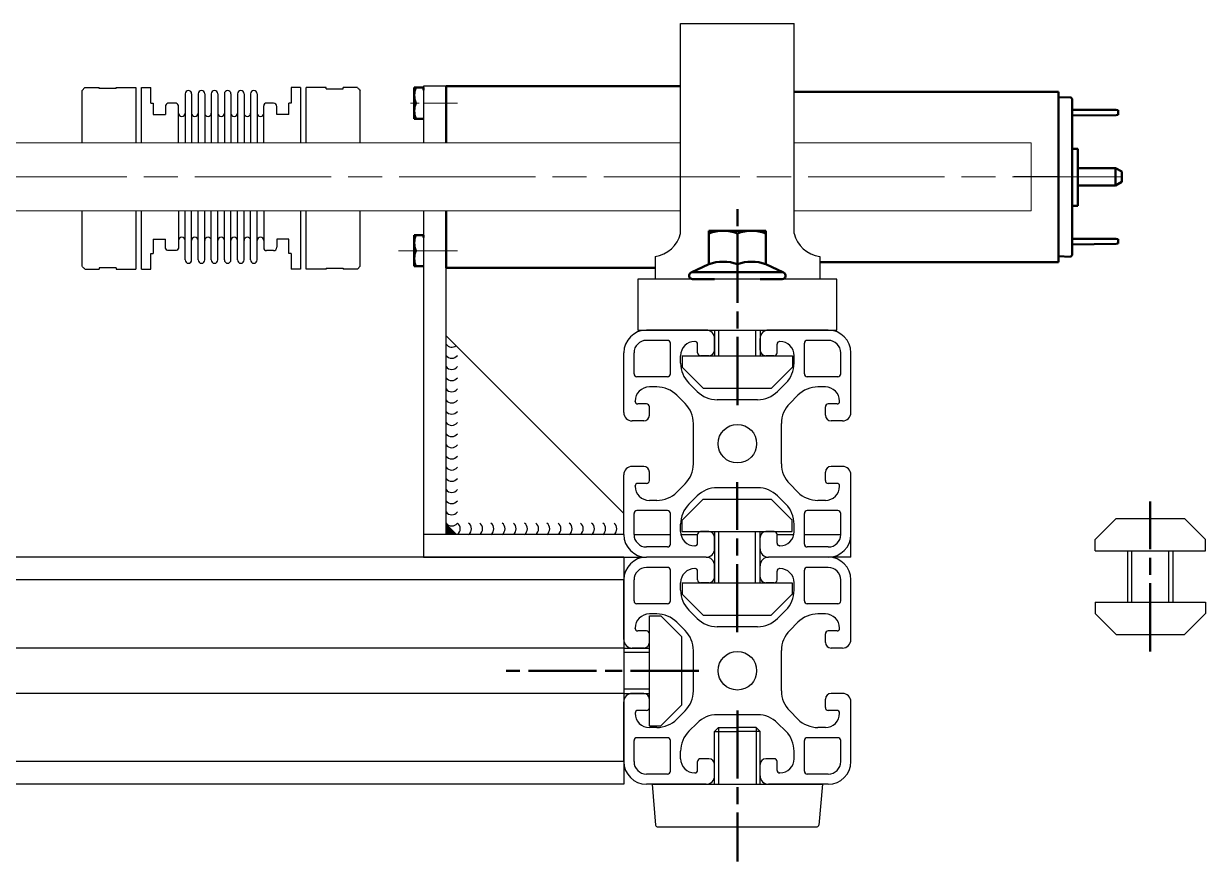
# Model space of a CAD drawing. Header units: millimetres. Extents: x 1269 to 5832, y 527 to 3540.
# Drawn here: x 2567.8 to 2775.9, y 1195.1 to 1342.7 of the extents above; entities that cross this region are included whole.
import ezdxf

# ---------------------------------------------------------------- set-up
doc = ezdxf.new("R2010")
doc.units = ezdxf.units.MM
for name, pattern in [('ACAD_ISO08W100', [36, 24, -3, 6, -3]), ('AM_ISO08W050', [18, 12, -1.5, 3, -1.5]), ('AM_ISO08W050x2', [9, 6, -0.75, 1.5, -0.75]), ('phl_thick', [0])]:
    doc.linetypes.add(name, pattern=pattern)
for name, color, linetype, lineweight in [('AM_0', 7, 'Continuous', 50), ('AM_0N', 7, 'Continuous', 50), ('AM_5', 7, 'Continuous', 50), ('AM_7', 7, 'AM_ISO08W050', 50)]:
    doc.layers.add(name, color=color, linetype=linetype, lineweight=lineweight)
doc.layers.add('Osie', color=7, linetype='ACAD_ISO08W100')
doc.layers.add('projection', color=7, linetype='Continuous')

msp = doc.modelspace()

# ---------------------------------------------------------------- linework, layer by layer
for p, q in [((2683.517, 1305.761), (2683.517, 1342.709)), ((2683.517, 1342.709), (2703.517, 1342.709)), ((2703.517, 1305.761), (2703.517, 1342.709)), ((2638.217, 1331.709), (2638.217, 1321.711)), ((2642.217, 1331.709), (2638.217, 1331.709)), ((2642.217, 1331.716), (2642.217, 1321.711)), ((2642.217, 1321.711), (2642.217, 1331.709)), ((2750.091, 1315.709), (2742.202, 1315.709)), ((2638.217, 1309.711), (2638.217, 1248.709)), ((2642.217, 1252.709), (2642.217, 1309.711)), ((2642.217, 1309.711), (2642.217, 1299.716)), ((2679.017, 1301.709), (2679.017, 1297.709)), ((2708.017, 1301.709), (2708.017, 1297.709)), ((2711.017, 1297.709), (2676.017, 1297.709)), ((2676.017, 1297.709), (2676.017, 1288.709)), ((2711.017, 1288.709), (2711.017, 1297.709)), ((2676.017, 1288.709), (2711.017, 1288.709)), ((2689.517, 1288.709), (2689.517, 1284.209)), ((2690.277, 1284.209), (2690.277, 1288.709)), ((2696.757, 1284.209), (2696.757, 1288.709)), ((2697.517, 1288.709), (2697.517, 1284.209)), ((2642.217, 1287.709), (2673.517, 1256.409)), ((2683.817, 1284.209), (2703.217, 1284.209)), ((2683.817, 1284.209), (2683.817, 1282.209)), ((2703.217, 1284.209), (2703.217, 1282.209)), ((2683.817, 1282.209), (2687.517, 1278.509)), ((2703.217, 1282.209), (2699.517, 1278.509)), ((2687.517, 1278.509), (2699.517, 1278.509)), ((2683.785, 1255.209), (2687.485, 1258.909)), ((2687.485, 1258.909), (2699.485, 1258.909)), ((2703.185, 1255.209), (2699.485, 1258.909)), ((2683.785, 1253.209), (2683.785, 1255.209)), ((2703.185, 1253.209), (2703.185, 1255.209)), ((2756.543, 1251.811), (2760.243, 1255.511)), ((2760.243, 1255.511), (2772.243, 1255.511)), ((2775.943, 1251.811), (2772.243, 1255.511)), ((2683.785, 1253.209), (2703.185, 1253.209)), ((2689.485, 1253.209), (2689.485, 1244.209)), ((2690.245, 1244.209), (2690.245, 1253.209)), ((2696.725, 1244.209), (2696.725, 1253.209)), ((2697.485, 1253.209), (2697.485, 1244.209)), ((2673.517, 1252.709), (2638.217, 1252.709)), ((2675.317, 1252.709), (2681.717, 1252.709)), ((2683.517, 1252.709), (2686.517, 1252.709)), ((2700.517, 1252.709), (2703.466, 1252.709)), ((2705.317, 1252.709), (2711.717, 1252.709)), ((2713.517, 1248.709), (2713.517, 1252.709)), ((2756.543, 1249.811), (2756.543, 1251.811)), ((2775.943, 1249.811), (2775.943, 1251.811)), ((2756.543, 1249.811), (2775.943, 1249.811)), ((2762.243, 1249.811), (2762.243, 1240.811)), ((2763.003, 1240.811), (2763.003, 1249.811)), ((2769.483, 1240.811), (2769.483, 1249.811)), ((2770.243, 1249.811), (2770.243, 1240.811)), ((2638.217, 1248.709), (2677.51, 1248.709)), ((2673.517, 1248.709), (2673.517, 1208.709)), ((2713.517, 1248.709), (2709.517, 1248.709)), ((2683.785, 1244.209), (2703.185, 1244.209)), ((2683.785, 1244.209), (2683.785, 1242.209)), ((2703.185, 1244.209), (2703.185, 1242.209)), ((2683.785, 1242.209), (2687.485, 1238.509)), ((2703.185, 1242.209), (2699.485, 1238.509)), ((2756.543, 1240.811), (2775.943, 1240.811)), ((2756.543, 1240.811), (2756.543, 1238.811)), ((2775.943, 1240.811), (2775.943, 1238.811)), ((2678.017, 1219.009), (2678.017, 1238.409)), ((2678.017, 1238.409), (2680.017, 1238.409)), ((2680.017, 1238.409), (2683.717, 1234.709)), ((2687.485, 1238.509), (2699.485, 1238.509)), ((2756.543, 1238.811), (2760.243, 1235.111)), ((2775.943, 1238.811), (2772.243, 1235.111)), ((2683.717, 1222.709), (2683.717, 1234.709)), ((2760.243, 1235.111), (2772.243, 1235.111)), ((2673.517, 1232.709), (2678.017, 1232.709)), ((2678.017, 1231.949), (2673.517, 1231.949)), ((2678.017, 1225.469), (2673.517, 1225.469)), ((2673.517, 1224.709), (2678.017, 1224.709)), ((2680.017, 1219.009), (2683.717, 1222.709)), ((2678.017, 1219.009), (2680.017, 1219.009)), ((2690.217, 1218.709), (2689.517, 1218.009)), ((2689.517, 1208.709), (2689.517, 1218.009)), ((2689.517, 1218.009), (2693.517, 1218.009)), ((2690.217, 1218.709), (2693.517, 1218.709)), ((2690.217, 1218.709), (2690.217, 1208.709)), ((2696.817, 1218.709), (2693.517, 1218.709)), ((2697.517, 1218.009), (2693.517, 1218.009)), ((2696.817, 1218.709), (2697.517, 1218.009)), ((2696.817, 1218.709), (2696.817, 1208.709)), ((2697.517, 1208.709), (2697.517, 1218.009)), ((2678.485, 1208.709), (2679.114, 1201.523)), ((2678.485, 1208.709), (2708.485, 1208.709)), ((2708.485, 1208.709), (2707.856, 1201.523)), ((2679.501, 1201.209), (2707.425, 1201.209))]:
    msp.add_line(p, q)
at = {"color": 0, "linetype": 'Continuous'}
for p, q in [((2578.096, 1330.957, -1.346), (2578.596, 1331.457, -1.346)), ((2578.096, 1321.711, -1.346), (2578.096, 1330.957, -1.346)), ((2578.596, 1331.457, -1.346), (2581.096, 1331.457, -1.346)), ((2581.096, 1331.257, -1.346), (2581.096, 1331.457, -1.346)), ((2584.096, 1331.257, -1.346), (2581.096, 1331.257, -1.346)), ((2584.096, 1331.257, -1.346), (2584.096, 1331.457, -1.346)), ((2584.096, 1331.457, -1.346), (2587.596, 1331.457, -1.346)), ((2587.596, 1331.457, -1.346), (2587.596, 1321.711, -1.346)), ((2588.596, 1331.457, -1.346), (2590.246, 1331.457, -1.346)), ((2588.596, 1321.711, -1.346), (2588.596, 1331.457, -1.346)), ((2590.246, 1328.707, -1.346), (2590.246, 1331.457, -1.346)), ((2596.25, 1330.35, -1.346), (2596.25, 1321.711, -1.346)), ((2597.404, 1330.35, -1.346), (2597.404, 1321.711, -1.346)), ((2598.558, 1330.35, -1.346), (2598.558, 1321.711, -1.346)), ((2599.712, 1330.35, -1.346), (2599.712, 1321.711, -1.346)), ((2600.866, 1330.35, -1.346), (2600.866, 1321.711, -1.346)), ((2602.019, 1330.35, -1.346), (2602.019, 1321.711, -1.346)), ((2603.173, 1330.35, -1.346), (2603.173, 1321.711, -1.346)), ((2604.327, 1330.35, -1.346), (2604.327, 1321.711, -1.346)), ((2605.481, 1330.35, -1.346), (2605.481, 1321.711, -1.346)), ((2606.635, 1330.35, -1.346), (2606.635, 1321.711, -1.346)), ((2607.789, 1330.35, -1.346), (2607.789, 1321.711, -1.346)), ((2608.942, 1330.35, -1.346), (2608.942, 1321.711, -1.346)), ((2614.946, 1331.457, -1.346), (2614.946, 1328.707, -1.346)), ((2616.596, 1331.457, -1.346), (2614.946, 1331.457, -1.346)), ((2616.596, 1331.457, -1.346), (2616.596, 1321.711, -1.346)), ((2621.096, 1331.449, -1.346), (2617.596, 1331.449, -1.346)), ((2617.596, 1321.711, -1.346), (2617.596, 1331.449, -1.346)), ((2621.096, 1331.249, -1.346), (2621.096, 1331.449, -1.346)), ((2621.096, 1331.249, -1.346), (2624.096, 1331.249, -1.346)), ((2626.596, 1331.449, -1.346), (2624.096, 1331.449, -1.346)), ((2624.096, 1331.249, -1.346), (2624.096, 1331.449, -1.346)), ((2627.096, 1321.706, -1.346), (2627.096, 1330.949, -1.346)), ((2590.246, 1328.707, -1.346), (2590.646, 1328.707, -1.346)), ((2590.646, 1328.707, -1.346), (2590.646, 1326.707, -1.346)), ((2592.796, 1328.107, -1.346), (2592.796, 1326.707, -1.346)), ((2595.096, 1321.711, -1.346), (2595.096, 1328.107, -1.346)), ((2610.096, 1321.711, -1.346), (2610.096, 1328.207, -1.346)), ((2611.796, 1328.707, -1.346), (2610.596, 1328.707, -1.346)), ((2612.396, 1326.707, -1.346), (2612.396, 1328.107, -1.346)), ((2614.546, 1326.707, -1.346), (2614.546, 1328.707, -1.346)), ((2614.946, 1328.707, -1.346), (2614.546, 1328.707, -1.346)), ((2590.646, 1326.707, -1.346), (2592.796, 1326.707, -1.346)), ((2614.546, 1326.707, -1.346), (2612.396, 1326.707, -1.346)), ((2578.096, 1299.965, -1.346), (2578.096, 1309.711, -1.346)), ((2587.596, 1309.711, -1.346), (2587.596, 1299.465, -1.346)), ((2588.596, 1299.457, -1.346), (2588.596, 1309.711, -1.346)), ((2595.096, 1309.708, -1.346), (2595.096, 1303.312, -1.346)), ((2596.25, 1301.069, -1.346), (2596.25, 1309.708, -1.346)), ((2597.404, 1301.069, -1.346), (2597.404, 1309.708, -1.346)), ((2598.558, 1301.069, -1.346), (2598.558, 1309.708, -1.346)), ((2599.712, 1301.069, -1.346), (2599.712, 1309.708, -1.346)), ((2600.866, 1301.069, -1.346), (2600.866, 1309.708, -1.346)), ((2602.019, 1301.069, -1.346), (2602.019, 1309.708, -1.346)), ((2603.173, 1301.069, -1.346), (2603.173, 1309.708, -1.346)), ((2604.327, 1301.069, -1.346), (2604.327, 1309.708, -1.346)), ((2605.481, 1301.069, -1.346), (2605.481, 1309.708, -1.346)), ((2606.635, 1301.069, -1.346), (2606.635, 1309.708, -1.346)), ((2607.789, 1301.069, -1.346), (2607.789, 1309.708, -1.346)), ((2608.942, 1301.069, -1.346), (2608.942, 1309.708, -1.346)), ((2610.096, 1309.708, -1.346), (2610.096, 1303.212, -1.346)), ((2616.596, 1309.711, -1.346), (2616.596, 1299.457, -1.346)), ((2617.596, 1299.457, -1.346), (2617.596, 1309.711, -1.346)), ((2627.096, 1299.957, -1.346), (2627.096, 1309.707, -1.346)), ((2590.646, 1304.712, -1.346), (2590.646, 1302.207, -1.346)), ((2590.646, 1304.712, -1.346), (2592.796, 1304.712, -1.346)), ((2592.796, 1303.312, -1.346), (2592.796, 1304.712, -1.346)), ((2612.396, 1304.712, -1.346), (2612.396, 1303.312, -1.346)), ((2614.546, 1304.712, -1.346), (2612.396, 1304.712, -1.346)), ((2614.546, 1302.207, -1.346), (2614.546, 1304.712, -1.346)), ((2590.246, 1299.457, -1.346), (2590.246, 1302.207, -1.346)), ((2590.246, 1302.207, -1.346), (2590.646, 1302.207, -1.346)), ((2611.796, 1302.712, -1.346), (2610.596, 1302.712, -1.346)), ((2614.946, 1302.207, -1.346), (2614.546, 1302.207, -1.346)), ((2614.946, 1302.207, -1.346), (2614.946, 1299.457, -1.346)), ((2578.596, 1299.465, -1.346), (2581.096, 1299.465, -1.346)), ((2581.096, 1299.665, -1.346), (2581.096, 1299.465, -1.346)), ((2584.096, 1299.665, -1.346), (2581.096, 1299.665, -1.346)), ((2584.096, 1299.665, -1.346), (2584.096, 1299.465, -1.346)), ((2584.096, 1299.465, -1.346), (2587.596, 1299.465, -1.346)), ((2588.596, 1299.457, -1.346), (2590.246, 1299.457, -1.346)), ((2616.596, 1299.457, -1.346), (2614.946, 1299.457, -1.346)), ((2621.096, 1299.457, -1.346), (2617.596, 1299.457, -1.346)), ((2621.096, 1299.657, -1.346), (2624.096, 1299.657, -1.346)), ((2621.096, 1299.657, -1.346), (2621.096, 1299.457, -1.346)), ((2624.096, 1299.657, -1.346), (2624.096, 1299.457, -1.346)), ((2626.596, 1299.457, -1.346), (2624.096, 1299.457, -1.346)), ((2627.096, 1299.957, -1.346), (2626.596, 1299.457, -1.346))]:
    msp.add_line(p, q, dxfattribs=at)
at = {"lineweight": 9}
for p, q in [((2522.258, 1321.711), (2683.517, 1321.711)), ((2703.517, 1321.711), (2745.25, 1321.711)), ((2745.25, 1309.711), (2745.25, 1321.711)), ((2522.258, 1309.711), (2683.517, 1309.711)), ((2703.517, 1309.711), (2745.25, 1309.711))]:
    msp.add_line(p, q, dxfattribs=at)
at = {"color": 0, "linetype": 'Continuous'}
for points in [[(2593.044, 1328.593), (2592.911, 1328.46), (2592.826, 1328.293), (2592.796, 1328.107), (2592.796, 1326.907)], [(2593.211, 1328.678), (2593.044, 1328.593)], [(2595.096, 1326.934), (2595.096, 1328.107), (2595.067, 1328.293), (2594.982, 1328.46), (2594.849, 1328.593), (2594.682, 1328.678), (2594.496, 1328.707), (2593.396, 1328.707), (2593.211, 1328.678)], [(2593.044, 1302.826), (2592.911, 1302.959), (2592.826, 1303.126), (2592.796, 1303.312), (2592.796, 1304.512)], [(2595.096, 1304.485), (2595.096, 1303.312), (2595.067, 1303.126), (2594.982, 1302.959), (2594.849, 1302.826), (2594.682, 1302.741), (2594.496, 1302.712), (2593.396, 1302.712), (2593.211, 1302.741)], [(2593.211, 1302.741), (2593.044, 1302.826)]]:
    msp.add_lwpolyline(points, dxfattribs=at)
for centre, radius, start, end in [((2596.827, 1330.35, -1.346), 0.577, 0, 180), ((2599.135, 1330.35, -1.346), 0.577, 0, 180), ((2601.442, 1330.35, -1.346), 0.577, 0, 180), ((2603.75, 1330.35, -1.346), 0.577, 0, 180), ((2603.234, 1330.289, -1.346), 0.25, 96.5232, 96.89289), ((2606.058, 1330.35, -1.346), 0.577, 0, 180), ((2608.366, 1330.35, -1.346), 0.577, 0, 180), ((2610.596, 1328.207, -1.346), 0.5, 90, 180), ((2611.796, 1328.107, -1.346), 0.6, 0, 90), ((2595.673, 1326.934, -1.346), 0.577, 180, 0), ((2597.981, 1326.934, -1.346), 0.577, 180, 0), ((2600.289, 1326.934, -1.346), 0.577, 180, 0), ((2602.596, 1326.934, -1.346), 0.577, 180, 0), ((2604.904, 1326.934, -1.346), 0.577, 180, 0), ((2607.212, 1326.934, -1.346), 0.577, 180, 0), ((2609.519, 1326.934, -1.346), 0.577, 180, 0), ((2595.673, 1304.485, -1.346), 0.577, 0, 180), ((2597.981, 1304.485, -1.346), 0.577, 0, 180), ((2600.289, 1304.485, -1.346), 0.577, 0, 180), ((2602.596, 1304.485, -1.346), 0.577, 0, 180), ((2604.904, 1304.485, -1.346), 0.577, 0, 180), ((2607.212, 1304.485, -1.346), 0.577, 0, 180), ((2609.519, 1304.485, -1.346), 0.577, 0, 180), ((2610.596, 1303.212, -1.346), 0.5, 180, 270), ((2611.796, 1303.312, -1.346), 0.6, 270, 0), ((2596.827, 1301.069, -1.346), 0.577, 180, 0), ((2599.135, 1301.069, -1.346), 0.577, 180, 0), ((2601.442, 1301.069, -1.346), 0.577, 180, 0), ((2603.75, 1301.069, -1.346), 0.577, 180, 0), ((2603.234, 1301.13, -1.346), 0.25, 263.10711, 263.4768), ((2606.058, 1301.069, -1.346), 0.577, 180, 0), ((2608.366, 1301.069, -1.346), 0.577, 180, 0)]:
    msp.add_arc(centre, radius, start, end, dxfattribs=at)
for centre, radius, start, end in [((2678.394, 1306.927), 5.254, 276.81276, 347.18305), ((2708.64, 1306.927), 5.254, 192.81695, 263.18724), ((2679.523, 1201.632), 0.424, 194.91586, 273.01775), ((2707.447, 1201.632), 0.424, 266.98225, 345.08414)]:
    msp.add_arc(centre, radius, start, end)
at = {"color": 0, "linetype": 'ByBlock', "lineweight": -2}
for centre, start, end in [((2643.217, 1286.977), 216.94291, 306.31657), ((2643.217, 1285.007), 216.94291, 323.05709), ((2643.217, 1283.037), 216.94291, 323.05709), ((2643.217, 1281.067), 216.94291, 323.05709), ((2643.217, 1279.098), 216.94291, 323.05709), ((2643.217, 1277.128), 216.94291, 323.05709), ((2643.217, 1275.158), 216.94291, 323.05709), ((2643.217, 1273.189), 216.94291, 323.05709), ((2643.217, 1271.219), 216.94291, 323.05709), ((2643.217, 1269.249), 216.94291, 323.05709), ((2643.217, 1267.28), 216.94291, 323.05709), ((2643.217, 1265.31), 216.94291, 323.05709), ((2643.217, 1263.34), 216.94291, 323.05709), ((2643.217, 1261.37), 216.94291, 323.05709), ((2643.217, 1259.401), 216.94291, 323.05709), ((2643.217, 1257.431), 216.94291, 323.05709), ((2643.217, 1255.461), 216.94291, 323.05709), ((2643.217, 1255.461), 216.94291, 323.05709), ((2643.465, 1253.709), 306.94291, 53.05709), ((2643.465, 1253.709), 306.94291, 53.05709), ((2645.435, 1253.709), 306.94291, 53.05709), ((2647.404, 1253.709), 306.94291, 53.05709), ((2649.374, 1253.709), 306.94291, 53.05709), ((2651.344, 1253.709), 306.94291, 53.05709), ((2653.313, 1253.709), 306.94291, 53.05709), ((2655.283, 1253.709), 306.94291, 53.05709), ((2657.253, 1253.709), 306.94291, 53.05709), ((2659.222, 1253.709), 306.94291, 53.05709), ((2661.192, 1253.709), 306.94291, 53.05709), ((2663.162, 1253.709), 306.94291, 53.05709), ((2665.132, 1253.709), 306.94291, 53.05709), ((2667.101, 1253.709), 306.94291, 53.05709), ((2669.071, 1253.709), 306.94291, 53.05709), ((2671.041, 1253.709), 306.94291, 53.05709)]:
    msp.add_arc(centre, 1.251, start, end, dxfattribs=at)
at = {"color": 0, "linetype": 'Continuous'}
for points, start_tangent, end_tangent in [([(2626.596, 1331.449, -1.346), (2626.763, 1331.282, -1.346), (2626.93, 1331.115, -1.346), (2627.096, 1330.949, -1.346)], (0.706934, -0.7072795), (0.7069227, -0.7072908)), ([(2578.596, 1299.465, -1.346), (2578.429, 1299.632, -1.346), (2578.263, 1299.799, -1.346), (2578.096, 1299.965, -1.346)], (-0.706934, 0.7072795), (-0.7069227, 0.7072908))]:
    msp.add_spline(points, degree=3, dxfattribs=dict(at, start_tangent=start_tangent, end_tangent=end_tangent))
at = {"layer": 'AM_0'}
msp.add_solid([(2642.217, 1252.709), (2644.217, 1252.709), (2642.217, 1254.709)], dxfattribs=at)
msp.add_solid([(2642.217, 1252.709), (2644.217, 1252.709), (2642.217, 1254.709)], dxfattribs=at)
at = {"layer": 'AM_0N'}
for p, q in [((2636.617, 1325.959), (2636.617, 1331.459)), ((2636.617, 1331.459), (2638.217, 1331.459)), ((2638.217, 1331.459), (2638.217, 1331.009)), ((2638.217, 1325.959), (2636.617, 1325.959)), ((2636.617, 1299.959), (2636.617, 1305.459)), ((2636.617, 1305.459), (2638.217, 1305.459)), ((2638.217, 1305.459), (2638.217, 1305.009)), ((2688.517, 1306.209), (2698.517, 1306.209)), ((2688.517, 1300.324), (2688.517, 1306.209)), ((2693.517, 1305.762), (2693.517, 1300.324)), ((2698.517, 1300.324), (2698.517, 1306.209)), ((2638.217, 1299.959), (2636.617, 1299.959)), ((2688.517, 1300.324), (2685.363, 1298.853)), ((2701.417, 1298.909), (2685.617, 1298.909)), ((2698.517, 1300.324), (2701.67, 1298.853)), ((2689.517, 1297.709), (2685.617, 1297.709)), ((2701.417, 1297.709), (2697.517, 1297.709))]:
    msp.add_line(p, q, dxfattribs=at)
for centre, radius, start, end in [((2640.581, 1330.084), 3.964, 159.70545, 200.29455), ((2640.581, 1327.334), 3.964, 159.70545, 200.29455), ((2640.581, 1304.084), 3.964, 159.70545, 200.29455), ((2691.017, 1299.002), 7.208, 69.70545, 110.29455), ((2696.017, 1299.002), 7.208, 69.70545, 110.29455), ((2640.581, 1301.334), 3.964, 159.70545, 200.29455), ((2685.617, 1298.309), 0.6, 115, 270), ((2691.017, 1293.563), 7.208, 69.70545, 110.29455), ((2696.017, 1293.563), 7.208, 69.70545, 110.29455), ((2701.417, 1298.309), 0.6, 270, 65)]:
    msp.add_arc(centre, radius, start, end, dxfattribs=at)
at = {"layer": 'AM_5'}
for p, q in [((2642.217, 1331.716), (2683.517, 1331.697)), ((2642.217, 1321.711), (2642.217, 1331.716)), ((2703.517, 1330.713), (2750.091, 1330.713)), ((2750.091, 1330.713), (2750.091, 1300.709)), ((2752.212, 1329.779, -0.951), (2750.012, 1329.684, -0.864)), ((2752.512, 1329.475, -0.994), (2752.212, 1329.779, -0.951)), ((2752.512, 1301.947, 0.994), (2752.512, 1329.475, -0.994)), ((2752.512, 1326.501, -0.263), (2760.212, 1326.61, 2.946)), ((2760.212, 1327.495, 0.242), (2752.544, 1327.495, 0.242)), ((2760.612, 1327.44, 0.639), (2760.212, 1327.495, 0.242)), ((2760.212, 1326.61, 2.946), (2760.612, 1326.666, 2.549)), ((2760.612, 1326.666, 2.549), (2760.612, 1327.44, 0.639)), ((2753.477, 1320.659, -10.876), (2752.508, 1320.659, -10.876)), ((2753.477, 1310.639, -10.876), (2753.477, 1320.659, -10.876)), ((2760.095, 1317.242), (2753.475, 1317.242)), ((2760.095, 1314.196), (2760.095, 1317.242)), ((2760.095, 1317.242), (2761.215, 1316.665)), ((2761.215, 1316.665), (2761.215, 1314.837)), ((2753.508, 1314.196), (2760.095, 1314.196)), ((2761.215, 1314.837), (2760.095, 1314.196)), ((2642.217, 1299.716), (2642.217, 1309.711)), ((2752.512, 1310.639, -10.876), (2753.477, 1310.639, -10.876)), ((2753.477, 1310.639, -10.876), (2753.477, 1310.639, -10.876)), ((2752.512, 1303.827, 2.903), (2760.212, 1303.926, -0.242)), ((2760.212, 1304.811, -2.946), (2752.523, 1304.811, -2.946)), ((2760.612, 1304.756, -2.549), (2760.212, 1304.811, -2.946)), ((2760.212, 1303.926, -0.242), (2760.612, 1303.982, -0.639)), ((2760.612, 1303.982, -0.639), (2760.612, 1304.756, -2.549)), ((2750.012, 1301.738, 0.864), (2752.212, 1301.643, 0.951)), ((2752.212, 1301.643, 0.951), (2752.512, 1301.947, 0.994)), ((2679.017, 1299.716), (2642.217, 1299.716)), ((2750.091, 1300.709), (2708.017, 1300.709))]:
    msp.add_line(p, q, dxfattribs=at)
at = {"layer": 'AM_7', "color": 0, "linetype": 'AM_ISO08W050x2', "lineweight": 15}
msp.add_line((2644.229, 1328.709), (2635.476, 1328.709), dxfattribs=at)
at = {"layer": 'AM_7'}
for p, q in [((2693.517, 1275.509), (2693.517, 1310.082)), ((2693.485, 1235.509), (2693.485, 1261.909)), ((2766.243, 1232.111), (2766.243, 1258.511)), ((2686.717, 1228.709), (2652.809, 1228.709)), ((2693.517, 1221.709), (2693.517, 1195.123))]:
    msp.add_line(p, q, dxfattribs=at)
at = {"layer": 'AM_7', "color": 0, "lineweight": 15}
msp.add_line((2644.229, 1302.709), (2633.813, 1302.709), dxfattribs=at)
at = {"layer": 'Osie', "linetype": 'ACAD_ISO08W100', "lineweight": 9}
msp.add_line((2345.974, 1315.709), (2761.421, 1315.709), dxfattribs=at)
at = {"layer": 'projection', "color": 7, "linetype": 'phl_thick'}
for p, q in [((2688.017, 1288.709), (2677.517, 1288.709)), ((2677.517, 1288.709), (2688.017, 1288.709)), ((2709.517, 1288.709), (2699.017, 1288.709)), ((2699.017, 1288.709), (2709.517, 1288.709)), ((2681.217, 1286.909), (2677.517, 1286.909)), ((2681.717, 1281.009), (2681.717, 1286.409)), ((2686.067, 1286.709), (2686.017, 1286.709)), ((2686.517, 1284.709), (2686.517, 1286.259)), ((2689.517, 1285.209), (2689.517, 1287.209)), ((2697.517, 1285.209), (2697.517, 1287.209)), ((2700.517, 1284.709), (2700.517, 1286.259)), ((2701.017, 1286.709), (2700.967, 1286.709)), ((2705.317, 1281.009), (2705.317, 1286.409)), ((2709.517, 1286.909), (2705.817, 1286.909)), ((2673.517, 1274.209), (2673.517, 1284.709)), ((2675.317, 1281.009), (2675.317, 1284.709)), ((2683.517, 1282.902), (2683.517, 1284.209)), ((2688.517, 1284.209), (2687.017, 1284.209)), ((2700.017, 1284.209), (2698.517, 1284.209)), ((2703.517, 1282.902), (2703.517, 1284.209)), ((2711.717, 1281.009), (2711.717, 1284.709)), ((2713.517, 1274.209), (2713.517, 1284.709)), ((2681.217, 1280.509), (2675.817, 1280.509)), ((2711.217, 1280.509), (2705.817, 1280.509)), ((2679.324, 1278.709), (2678.017, 1278.709)), ((2686.424, 1277.924), (2684.981, 1279.366)), ((2702.052, 1279.366), (2700.61, 1277.924)), ((2709.017, 1278.709), (2707.709, 1278.709)), ((2675.517, 1276.159), (2675.517, 1276.209)), ((2684.302, 1275.803), (2682.86, 1277.245)), ((2697.074, 1276.459), (2689.959, 1276.459)), ((2704.174, 1277.245), (2702.731, 1275.803)), ((2711.517, 1276.159), (2711.517, 1276.209)), ((2677.517, 1275.709), (2675.967, 1275.709)), ((2678.017, 1273.709), (2678.017, 1275.209)), ((2709.017, 1273.709), (2709.017, 1275.209)), ((2711.067, 1275.709), (2709.517, 1275.709)), ((2677.017, 1272.709), (2675.017, 1272.709)), ((2685.767, 1265.152), (2685.767, 1272.267)), ((2701.267, 1265.152), (2701.267, 1272.267)), ((2712.017, 1272.709), (2710.017, 1272.709)), ((2677.017, 1264.709), (2675.017, 1264.709)), ((2678.017, 1262.209), (2678.017, 1263.709)), ((2709.017, 1262.209), (2709.017, 1263.709)), ((2712.017, 1264.709), (2710.017, 1264.709)), ((2673.517, 1252.709), (2673.517, 1263.209)), ((2675.517, 1261.209), (2675.517, 1261.259)), ((2677.517, 1261.709), (2675.967, 1261.709)), ((2684.302, 1261.616), (2682.86, 1260.174)), ((2704.174, 1260.174), (2702.731, 1261.616)), ((2711.067, 1261.709), (2709.517, 1261.709)), ((2711.517, 1261.209), (2711.517, 1261.259)), ((2713.517, 1252.709), (2713.517, 1263.209)), ((2686.424, 1259.495), (2684.981, 1258.053)), ((2697.074, 1260.959), (2689.959, 1260.959)), ((2702.052, 1258.053), (2700.61, 1259.495)), ((2679.324, 1258.709), (2678.017, 1258.709)), ((2709.017, 1258.709), (2707.709, 1258.709)), ((2675.317, 1252.709), (2675.317, 1256.409)), ((2681.217, 1256.909), (2675.817, 1256.909)), ((2681.717, 1251.009), (2681.717, 1256.409)), ((2705.317, 1251.009), (2705.317, 1256.409)), ((2711.217, 1256.909), (2705.817, 1256.909)), ((2711.717, 1252.709), (2711.717, 1256.409)), ((2683.517, 1253.209), (2683.517, 1254.517)), ((2688.517, 1253.209), (2687.017, 1253.209)), ((2700.017, 1253.209), (2698.517, 1253.209)), ((2703.517, 1253.209), (2703.517, 1254.517)), ((2686.517, 1251.159), (2686.517, 1252.709)), ((2689.517, 1250.209), (2689.517, 1252.209)), ((2697.517, 1250.209), (2697.517, 1252.209)), ((2700.517, 1251.159), (2700.517, 1252.709)), ((2681.217, 1250.509), (2677.517, 1250.509)), ((2686.067, 1250.709), (2686.017, 1250.709)), ((2701.017, 1250.709), (2700.967, 1250.709)), ((2709.517, 1250.509), (2705.817, 1250.509)), ((2673.517, 1248.709), (2463.564, 1248.709)), ((2688.017, 1248.709), (2677.517, 1248.709)), ((2688.017, 1248.709), (2677.517, 1248.709)), ((2681.217, 1246.909), (2677.517, 1246.909)), ((2686.067, 1246.709), (2686.017, 1246.709)), ((2689.517, 1245.209), (2689.517, 1247.209)), ((2697.517, 1245.209), (2697.517, 1247.209)), ((2709.517, 1248.709), (2699.017, 1248.709)), ((2709.517, 1248.709), (2699.017, 1248.709)), ((2701.017, 1246.709), (2700.967, 1246.709)), ((2709.517, 1246.909), (2705.817, 1246.909)), ((2673.517, 1244.709), (2463.564, 1244.709)), ((2673.517, 1234.209), (2673.517, 1244.709)), ((2675.317, 1241.009), (2675.317, 1244.709)), ((2681.717, 1241.009), (2681.717, 1246.409)), ((2686.517, 1244.709), (2686.517, 1246.259)), ((2700.517, 1244.709), (2700.517, 1246.259)), ((2705.317, 1241.009), (2705.317, 1246.409)), ((2711.717, 1241.009), (2711.717, 1244.709)), ((2713.517, 1234.209), (2713.517, 1244.709)), ((2683.517, 1242.902), (2683.517, 1244.209)), ((2688.517, 1244.209), (2687.017, 1244.209)), ((2700.017, 1244.209), (2698.517, 1244.209)), ((2703.517, 1242.902), (2703.517, 1244.209)), ((2681.217, 1240.509), (2675.817, 1240.509)), ((2711.217, 1240.509), (2705.817, 1240.509)), ((2679.324, 1238.709), (2678.017, 1238.709)), ((2686.424, 1237.924), (2684.981, 1239.366)), ((2702.052, 1239.366), (2700.61, 1237.924)), ((2709.017, 1238.709), (2707.709, 1238.709)), ((2684.302, 1235.803), (2682.86, 1237.245)), ((2697.074, 1236.459), (2689.959, 1236.459)), ((2704.174, 1237.245), (2702.731, 1235.803)), ((2675.517, 1236.159), (2675.517, 1236.209)), ((2677.517, 1235.709), (2675.967, 1235.709)), ((2678.017, 1233.709), (2678.017, 1235.209)), ((2709.017, 1233.709), (2709.017, 1235.209)), ((2711.067, 1235.709), (2709.517, 1235.709)), ((2711.517, 1236.159), (2711.517, 1236.209)), ((2673.517, 1232.709), (2463.564, 1232.709)), ((2677.017, 1232.709), (2675.017, 1232.709)), ((2685.767, 1225.152), (2685.767, 1232.267)), ((2701.267, 1225.152), (2701.267, 1232.267)), ((2712.017, 1232.709), (2710.017, 1232.709)), ((2673.517, 1224.709), (2463.564, 1224.709)), ((2677.017, 1224.709), (2675.017, 1224.709)), ((2712.017, 1224.709), (2710.017, 1224.709)), ((2673.517, 1212.709), (2673.517, 1223.209)), ((2677.517, 1221.709), (2675.967, 1221.709)), ((2678.017, 1222.209), (2678.017, 1223.709)), ((2709.017, 1222.209), (2709.017, 1223.709)), ((2711.067, 1221.709), (2709.517, 1221.709)), ((2713.517, 1212.709), (2713.517, 1223.209)), ((2675.517, 1221.209), (2675.517, 1221.259)), ((2684.302, 1221.616), (2682.86, 1220.174)), ((2697.074, 1220.959), (2689.959, 1220.959)), ((2704.174, 1220.174), (2702.731, 1221.616)), ((2711.517, 1221.209), (2711.517, 1221.259)), ((2679.324, 1218.709), (2678.017, 1218.709)), ((2686.424, 1219.495), (2684.981, 1218.053)), ((2702.052, 1218.053), (2700.61, 1219.495)), ((2709.017, 1218.709), (2707.709, 1218.709)), ((2675.317, 1212.709), (2675.317, 1216.409)), ((2681.217, 1216.909), (2675.817, 1216.909)), ((2681.717, 1211.009), (2681.717, 1216.409)), ((2705.317, 1211.009), (2705.317, 1216.409)), ((2711.217, 1216.909), (2705.817, 1216.909)), ((2711.717, 1212.709), (2711.717, 1216.409)), ((2683.517, 1213.209), (2683.517, 1214.517)), ((2703.517, 1213.209), (2703.517, 1214.517)), ((2673.517, 1212.709), (2463.564, 1212.709)), ((2686.517, 1211.159), (2686.517, 1212.709)), ((2688.517, 1213.209), (2687.017, 1213.209)), ((2689.517, 1210.209), (2689.517, 1212.209)), ((2689.517, 1210.209), (2689.517, 1212.209)), ((2697.517, 1210.209), (2697.517, 1212.209)), ((2697.517, 1210.209), (2697.517, 1212.209)), ((2700.017, 1213.209), (2698.517, 1213.209)), ((2700.517, 1211.159), (2700.517, 1212.709)), ((2681.217, 1210.509), (2677.517, 1210.509)), ((2686.067, 1210.709), (2686.017, 1210.709)), ((2701.017, 1210.709), (2700.967, 1210.709)), ((2709.517, 1210.509), (2705.817, 1210.509)), ((2673.517, 1208.709), (2463.564, 1208.709)), ((2688.017, 1208.709), (2677.517, 1208.709)), ((2709.517, 1208.709), (2699.017, 1208.709))]:
    msp.add_line(p, q, dxfattribs=at)
for centre in [(2693.517, 1268.709), (2693.517, 1228.709)]:
    msp.add_circle(centre, 3.4, dxfattribs=at)
for centre, radius, start, end in [((2677.517, 1284.709), 4, 90, 180), ((2688.017, 1287.209), 1.5, 360, 90), ((2699.017, 1287.209), 1.5, 90, 180), ((2709.517, 1284.709), 4, 0, 90), ((2677.517, 1284.709), 2.2, 90, 180), ((2681.217, 1286.409), 0.5, 0.00009, 90), ((2686.017, 1284.209), 2.5, 90, 180), ((2686.067, 1286.259), 0.45, 359.9999, 90), ((2700.967, 1286.259), 0.45, 90, 180.0001), ((2701.017, 1284.209), 2.5, 360, 90), ((2705.817, 1286.409), 0.5, 90, 179.99991), ((2709.517, 1284.709), 2.2, 0, 90), ((2687.017, 1284.709), 0.5, 180, 270), ((2688.517, 1285.209), 1, 270, 360), ((2698.517, 1285.209), 1, 180, 270), ((2700.017, 1284.709), 0.5, 270, 360), ((2688.517, 1282.902), 5, 180, 225), ((2698.517, 1282.902), 5, 315, 0), ((2675.817, 1281.009), 0.5, 179.99998, 269.99991), ((2681.217, 1281.009), 0.5, 270, 0.00002), ((2705.817, 1281.009), 0.5, 179.99998, 270), ((2711.217, 1281.009), 0.5, 270.00009, 0.00002), ((2678.017, 1276.209), 2.5, 90, 180), ((2679.324, 1273.709), 5, 45, 90), ((2689.959, 1281.459), 5, 225, 270), ((2697.074, 1281.459), 5, 270, 315), ((2707.709, 1273.709), 5, 90, 135), ((2709.017, 1276.209), 2.5, 0, 90), ((2675.967, 1276.159), 0.45, 180.00003, 270.0001), ((2711.067, 1276.159), 0.45, 269.9999, 359.99998), ((2675.017, 1274.209), 1.5, 180, 270), ((2677.517, 1275.209), 0.5, 360, 90), ((2680.767, 1272.267), 5, 0, 45), ((2706.267, 1272.267), 5, 135, 180), ((2709.517, 1275.209), 0.5, 90, 180), ((2712.017, 1274.209), 1.5, 270, 0), ((2677.017, 1273.709), 1, 270, 360), ((2710.017, 1273.709), 1, 180, 270), ((2675.017, 1263.209), 1.5, 90, 180), ((2677.017, 1263.709), 1, 0, 90), ((2680.767, 1265.152), 5, 315, 360), ((2706.267, 1265.152), 5, 180, 225), ((2710.017, 1263.709), 1, 90, 180), ((2712.017, 1263.209), 1.5, 0, 90), ((2675.967, 1261.259), 0.45, 89.9999, 179.99998), ((2677.517, 1262.209), 0.5, 270, 360), ((2709.517, 1262.209), 0.5, 180, 270), ((2711.067, 1261.259), 0.45, 0.00003, 90.0001), ((2678.017, 1261.209), 2.5, 180, 270), ((2679.324, 1263.709), 5, 270, 315), ((2689.959, 1255.959), 5, 90, 135), ((2697.074, 1255.959), 5, 45, 90), ((2707.709, 1263.709), 5, 225, 270), ((2709.017, 1261.209), 2.5, 270, 0), ((2688.517, 1254.517), 5, 135, 180), ((2698.517, 1254.517), 5, 360, 45), ((2675.817, 1256.409), 0.5, 90.00009, 180.00002), ((2681.217, 1256.409), 0.5, 359.99998, 90), ((2705.817, 1256.409), 0.5, 90, 180.00002), ((2711.217, 1256.409), 0.5, 359.99998, 89.99991), ((2686.017, 1253.209), 2.5, 180, 270), ((2687.017, 1252.709), 0.5, 90, 180), ((2688.517, 1252.209), 1, 0, 90), ((2698.517, 1252.209), 1, 90, 180), ((2700.017, 1252.709), 0.5, 0, 90), ((2701.017, 1253.209), 2.5, 270, 360), ((2677.517, 1252.709), 4, 180, 270), ((2677.517, 1252.709), 2.2, 180, 270), ((2681.217, 1251.009), 0.5, 270, 359.99991), ((2686.067, 1251.159), 0.45, 270, 0.0001), ((2700.967, 1251.159), 0.45, 179.9999, 270), ((2705.817, 1251.009), 0.5, 180.00009, 270), ((2709.517, 1252.709), 2.2, 270, 0), ((2709.517, 1252.709), 4, 270, 0), ((2688.017, 1250.209), 1.5, 270, 0), ((2699.017, 1250.209), 1.5, 180, 270), ((2677.517, 1244.709), 4, 90, 180), ((2677.517, 1244.709), 2.2, 90, 180), ((2681.217, 1246.409), 0.5, 0.00009, 90), ((2686.017, 1244.209), 2.5, 90, 180), ((2686.067, 1246.259), 0.45, 359.9999, 90), ((2688.017, 1247.209), 1.5, 360, 90), ((2699.017, 1247.209), 1.5, 90, 180), ((2700.967, 1246.259), 0.45, 90, 180.0001), ((2701.017, 1244.209), 2.5, 360, 90), ((2705.817, 1246.409), 0.5, 90, 179.99991), ((2709.517, 1244.709), 4, 0, 90), ((2709.517, 1244.709), 2.2, 0, 90), ((2687.017, 1244.709), 0.5, 180, 270), ((2688.517, 1245.209), 1, 270, 360), ((2698.517, 1245.209), 1, 180, 270), ((2700.017, 1244.709), 0.5, 270, 360), ((2688.517, 1242.902), 5, 180, 225), ((2698.517, 1242.902), 5, 315, 0), ((2675.817, 1241.009), 0.5, 179.99998, 269.99991), ((2681.217, 1241.009), 0.5, 270, 0.00002), ((2705.817, 1241.009), 0.5, 179.99998, 270), ((2711.217, 1241.009), 0.5, 270.00009, 0.00002), ((2678.017, 1236.209), 2.5, 90, 180), ((2679.324, 1233.709), 5, 45, 90), ((2707.709, 1233.709), 5, 90, 135), ((2709.017, 1236.209), 2.5, 0, 90), ((2689.959, 1241.459), 5, 225, 270), ((2697.074, 1241.459), 5, 270, 315), ((2675.017, 1234.209), 1.5, 180, 270), ((2675.967, 1236.159), 0.45, 180.00003, 270.0001), ((2677.517, 1235.209), 0.5, 360, 90), ((2680.767, 1232.267), 5, 0, 45), ((2706.267, 1232.267), 5, 135, 180), ((2709.517, 1235.209), 0.5, 90, 180), ((2711.067, 1236.159), 0.45, 269.9999, 359.99998), ((2712.017, 1234.209), 1.5, 270, 0), ((2677.017, 1233.709), 1, 270, 360), ((2710.017, 1233.709), 1, 180, 270), ((2675.017, 1223.209), 1.5, 90, 180), ((2677.017, 1223.709), 1, 0, 90), ((2680.767, 1225.152), 5, 315, 360), ((2706.267, 1225.152), 5, 180, 225), ((2710.017, 1223.709), 1, 90, 180), ((2712.017, 1223.209), 1.5, 0, 90), ((2675.967, 1221.259), 0.45, 89.9999, 179.99998), ((2677.517, 1222.209), 0.5, 270, 360), ((2709.517, 1222.209), 0.5, 180, 270), ((2711.067, 1221.259), 0.45, 0.00003, 90.0001), ((2678.017, 1221.209), 2.5, 180, 270), ((2679.324, 1223.709), 5, 270, 315), ((2689.959, 1215.959), 5, 90, 135), ((2697.074, 1215.959), 5, 45, 90), ((2707.709, 1223.709), 5, 225, 270), ((2709.017, 1221.209), 2.5, 270, 0), ((2688.517, 1214.517), 5, 135, 180), ((2698.517, 1214.517), 5, 360, 45), ((2675.817, 1216.409), 0.5, 90.00009, 180.00002), ((2681.217, 1216.409), 0.5, 359.99998, 90), ((2705.817, 1216.409), 0.5, 90, 180.00002), ((2711.217, 1216.409), 0.5, 359.99998, 89.99991), ((2677.517, 1212.709), 4, 180, 270), ((2677.517, 1212.709), 2.2, 180, 270), ((2686.017, 1213.209), 2.5, 180, 270), ((2687.017, 1212.709), 0.5, 90, 180), ((2688.517, 1212.209), 1, 0, 90), ((2698.517, 1212.209), 1, 90, 180), ((2700.017, 1212.709), 0.5, 0, 90), ((2701.017, 1213.209), 2.5, 270, 360), ((2709.517, 1212.709), 2.2, 270, 0), ((2709.517, 1212.709), 4, 270, 0), ((2681.217, 1211.009), 0.5, 270, 359.99991), ((2686.067, 1211.159), 0.45, 270, 0.0001), ((2688.017, 1210.209), 1.5, 270, 0), ((2699.017, 1210.209), 1.5, 180, 270), ((2700.967, 1211.159), 0.45, 179.9999, 270), ((2705.817, 1211.009), 0.5, 180.00009, 270)]:
    msp.add_arc(centre, radius, start, end, dxfattribs=at)

doc.saveas('drawing.dxf')
